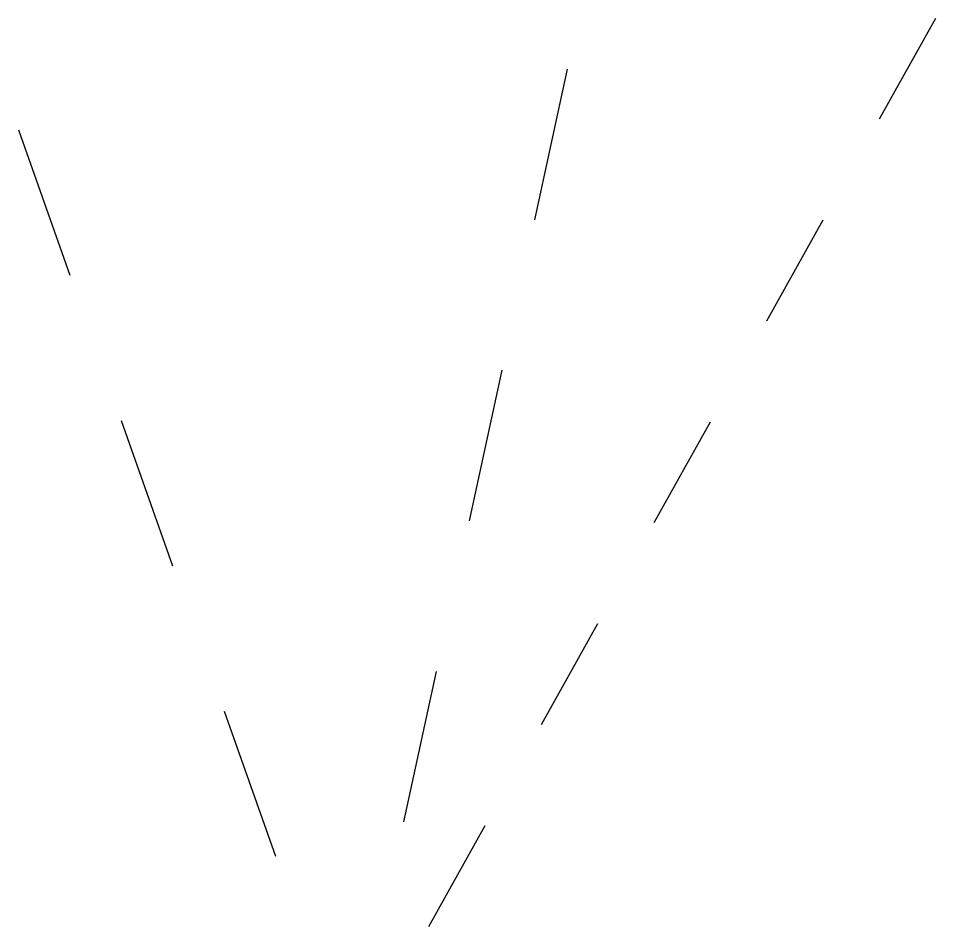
# Model space of a CAD drawing. Header units: millimetres. Extents: x 3735 to 5333, y 3252 to 4770.
# Drawn here: x 5020.8 to 5139.8, y 3487.4 to 3605.3 of the extents above; entities that cross this region are included whole.
import ezdxf

# ---------------------------------------------------------------- set-up
doc = ezdxf.new("R2010")
doc.units = ezdxf.units.MM
doc.layers.add('MASHARAB', color=6, linetype='Continuous', true_color=0xff00ff)

msp = doc.modelspace()

# ---------------------------------------------------------------- linework, layer by layer
at = {"layer": 'MASHARAB'}
for p, q in [((5139.78, 3605.28), (5132.47, 3592.18)), ((5092, 3598.69), (5087.75, 3579.15)), ((5020.78, 3590.8), (5027.45, 3571.95)), ((5125.16, 3579.08), (5117.85, 3565.99)), ((5083.5, 3559.61), (5079.25, 3540.06)), ((5034.12, 3553.09), (5040.8, 3534.24)), ((5110.54, 3552.89), (5103.23, 3539.79)), ((5095.93, 3526.69), (5088.62, 3513.59)), ((5075, 3520.52), (5070.74, 3500.98)), ((5047.47, 3515.38), (5054.14, 3496.53)), ((5081.31, 3500.49), (5074, 3487.39))]:
    msp.add_line(p, q, dxfattribs=at)

doc.saveas('drawing.dxf')
